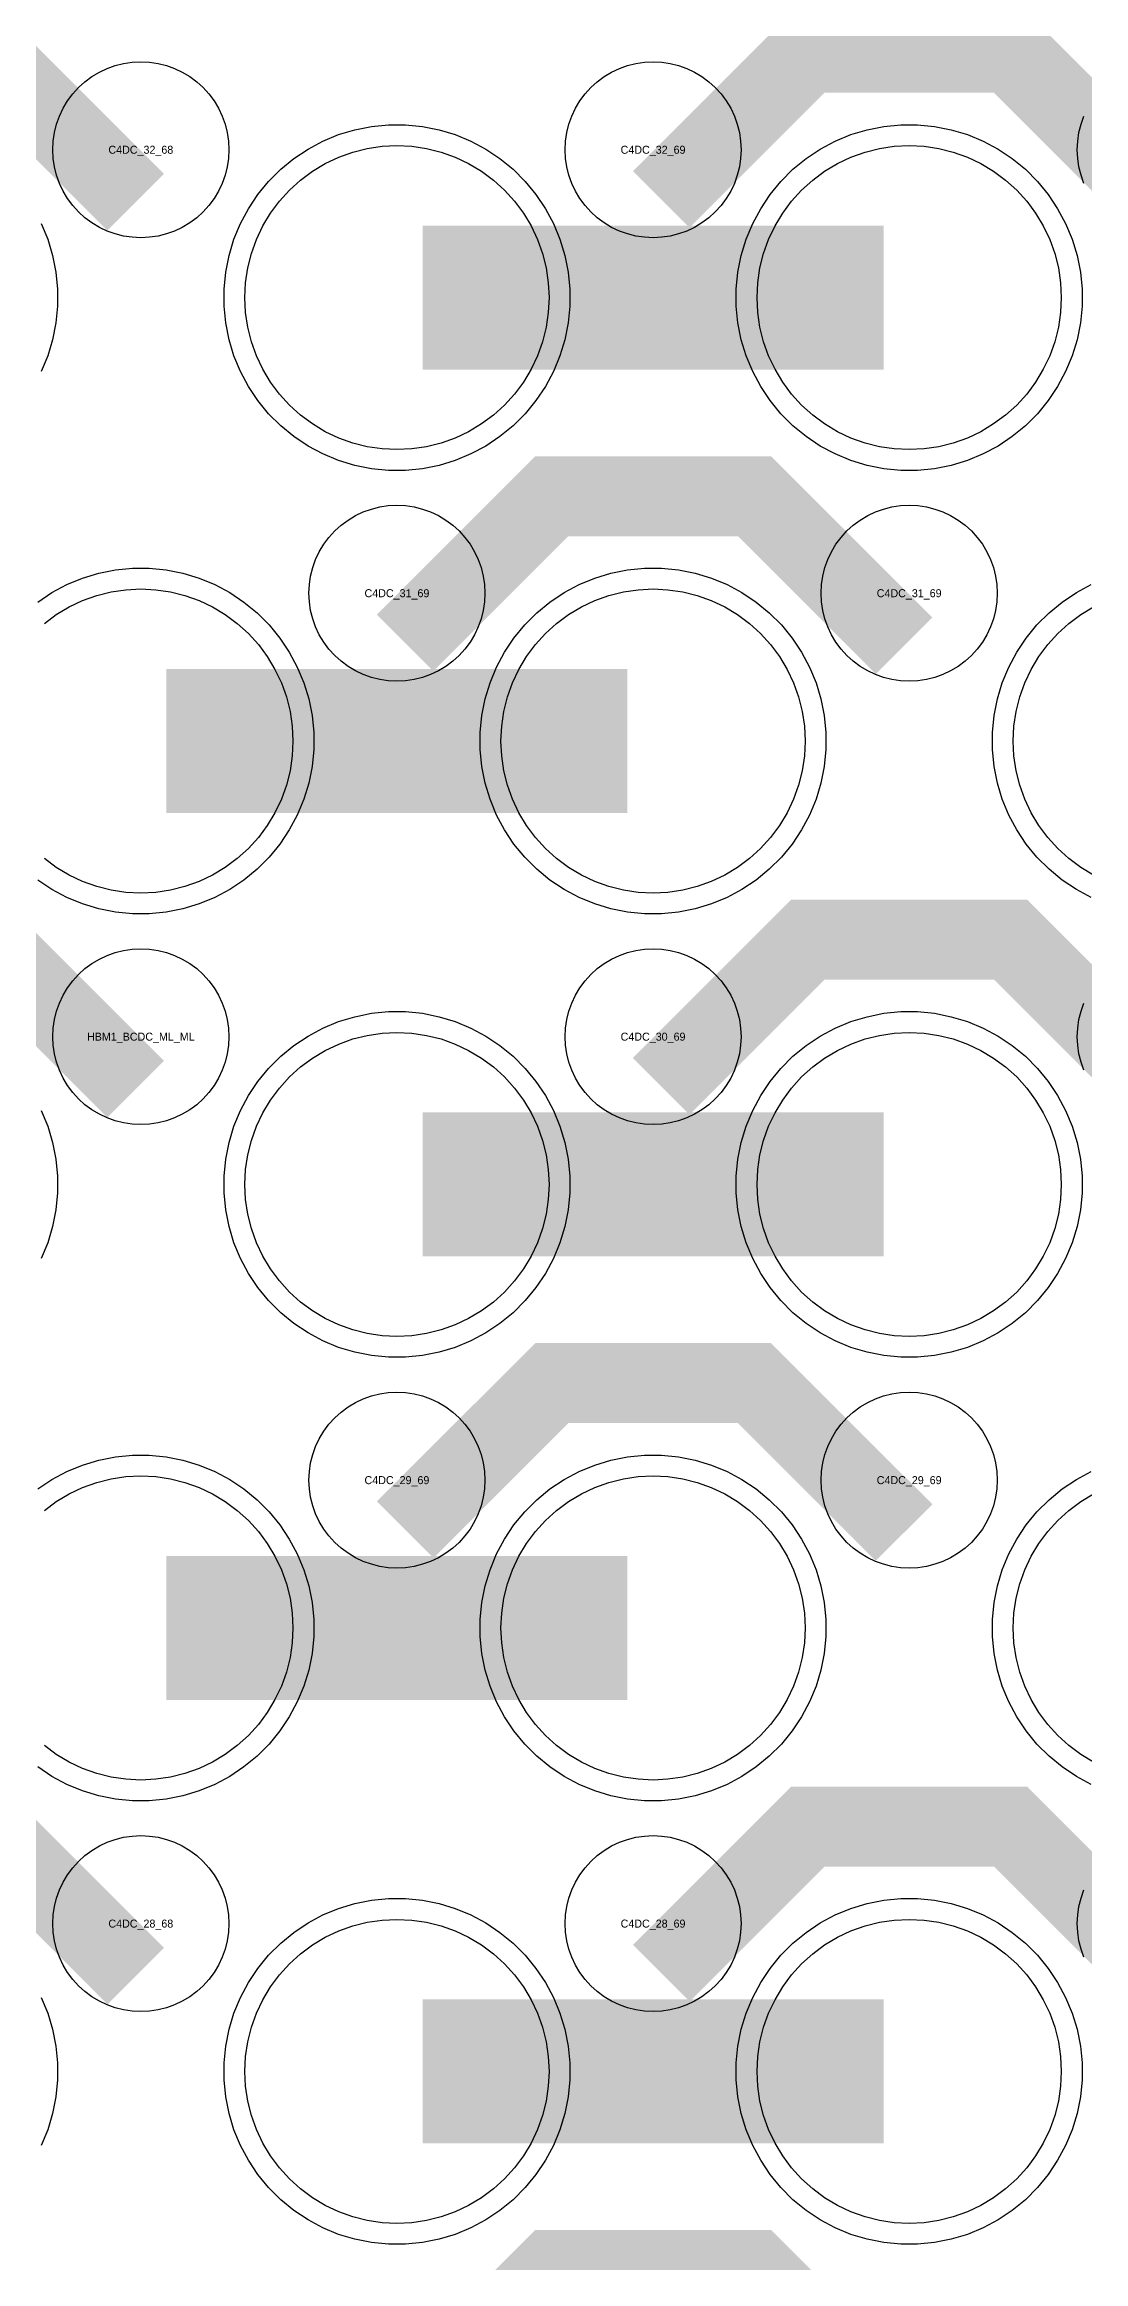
# Model space of a CAD drawing. Extents: x -11880 to 11880, y -14992 to 14992.
# Drawn here: x 9970 to 10294, y -11019 to -10326 of the extents above; entities that cross this region are included whole.
import ezdxf
from ezdxf.enums import TextEntityAlignment as Align

# ---------------------------------------------------------------- set-up
doc = ezdxf.new("R2010")
doc.units = 0
doc.header["$MEASUREMENT"] = 0
for name, color, linetype in [('GDS_775_DT_237', 138, 'CONTINUOUS'), ('RDL1_FS', 34, 'CONTINUOUS'), ('RDL_BS', 160, 'CONTINUOUS')]:
    doc.layers.add(name, color=color, linetype=linetype)

msp = doc.modelspace()

# ---------------------------------------------------------------- linework, layer by layer
at = {"layer": 'RDL1_FS'}
for points in [[(10080, -10453.024), (10075.343, -10452.795), (10070.732, -10452.111), (10066.209, -10450.979), (10061.819, -10449.407), (10057.605, -10447.415), (10053.605, -10445.017), (10049.86, -10442.239), (10046.406, -10439.109), (10043.276, -10435.655), (10040.498, -10431.91), (10038.1, -10427.91), (10036.108, -10423.696), (10034.536, -10419.306), (10033.404, -10414.783), (10032.72, -10410.172), (10032.491, -10405.515), (10032.72, -10400.858), (10033.404, -10396.247), (10034.536, -10391.724), (10036.108, -10387.334), (10038.1, -10383.12), (10040.498, -10379.12), (10043.276, -10375.375), (10046.406, -10371.921), (10049.86, -10368.791), (10053.605, -10366.013), (10057.605, -10363.615), (10061.819, -10361.623), (10066.209, -10360.051), (10070.732, -10358.919), (10075.343, -10358.235), (10080, -10358.006), (10084.657, -10358.235), (10089.268, -10358.919), (10093.791, -10360.051), (10098.181, -10361.623), (10102.395, -10363.615), (10106.395, -10366.013), (10110.14, -10368.791), (10113.594, -10371.921), (10116.724, -10375.375), (10119.502, -10379.12), (10121.9, -10383.12), (10123.892, -10387.334), (10125.464, -10391.724), (10126.596, -10396.247), (10127.28, -10400.858), (10127.509, -10405.515), (10127.28, -10410.172), (10126.596, -10414.783), (10125.464, -10419.306), (10123.892, -10423.696), (10121.9, -10427.91), (10119.502, -10431.91), (10116.724, -10435.655), (10113.594, -10439.109), (10110.14, -10442.239), (10106.395, -10445.017), (10102.395, -10447.415), (10098.181, -10449.407), (10093.791, -10450.979), (10089.268, -10452.111), (10084.657, -10452.795)], [(10240, -10453.024), (10235.343, -10452.795), (10230.732, -10452.111), (10226.209, -10450.979), (10221.819, -10449.407), (10217.605, -10447.415), (10213.605, -10445.017), (10209.86, -10442.239), (10206.406, -10439.109), (10203.276, -10435.655), (10200.498, -10431.91), (10198.1, -10427.91), (10196.108, -10423.696), (10194.536, -10419.306), (10193.404, -10414.783), (10192.72, -10410.172), (10192.491, -10405.515), (10192.72, -10400.858), (10193.404, -10396.247), (10194.536, -10391.724), (10196.108, -10387.334), (10198.1, -10383.12), (10200.498, -10379.12), (10203.276, -10375.375), (10206.406, -10371.921), (10209.86, -10368.791), (10213.605, -10366.013), (10217.605, -10363.615), (10221.819, -10361.623), (10226.209, -10360.051), (10230.732, -10358.919), (10235.343, -10358.235), (10240, -10358.006), (10244.657, -10358.235), (10249.268, -10358.919), (10253.791, -10360.051), (10258.181, -10361.623), (10262.395, -10363.615), (10266.395, -10366.013), (10270.14, -10368.791), (10273.594, -10371.921), (10276.724, -10375.375), (10279.502, -10379.12), (10281.9, -10383.12), (10283.892, -10387.334), (10285.464, -10391.724), (10286.596, -10396.247), (10287.28, -10400.858), (10287.509, -10405.515), (10287.28, -10410.172), (10286.596, -10414.783), (10285.464, -10419.306), (10283.892, -10423.696), (10281.9, -10427.91), (10279.502, -10431.91), (10276.724, -10435.655), (10273.594, -10439.109), (10270.14, -10442.239), (10266.395, -10445.017), (10262.395, -10447.415), (10258.181, -10449.407), (10253.791, -10450.979), (10249.268, -10452.111), (10244.657, -10452.795)], [(10160, -10591.589), (10155.343, -10591.36), (10150.732, -10590.676), (10146.209, -10589.544), (10141.819, -10587.972), (10137.605, -10585.98), (10133.605, -10583.582), (10129.86, -10580.804), (10126.406, -10577.674), (10123.276, -10574.22), (10120.498, -10570.475), (10118.1, -10566.475), (10116.108, -10562.261), (10114.536, -10557.871), (10113.404, -10553.348), (10112.72, -10548.737), (10112.491, -10544.08), (10112.72, -10539.423), (10113.404, -10534.812), (10114.536, -10530.289), (10116.108, -10525.899), (10118.1, -10521.685), (10120.498, -10517.685), (10123.276, -10513.94), (10126.406, -10510.486), (10129.86, -10507.356), (10133.605, -10504.578), (10137.605, -10502.18), (10141.819, -10500.188), (10146.209, -10498.616), (10150.732, -10497.484), (10155.343, -10496.8), (10160, -10496.571), (10164.657, -10496.8), (10169.268, -10497.484), (10173.791, -10498.616), (10178.181, -10500.188), (10182.395, -10502.18), (10186.395, -10504.578), (10190.14, -10507.356), (10193.594, -10510.486), (10196.724, -10513.94), (10199.502, -10517.685), (10201.9, -10521.685), (10203.892, -10525.899), (10205.464, -10530.289), (10206.596, -10534.812), (10207.28, -10539.423), (10207.509, -10544.08), (10207.28, -10548.737), (10206.596, -10553.348), (10205.464, -10557.871), (10203.892, -10562.261), (10201.9, -10566.475), (10199.502, -10570.475), (10196.724, -10574.22), (10193.594, -10577.674), (10190.14, -10580.804), (10186.395, -10583.582), (10182.395, -10585.98), (10178.181, -10587.972), (10173.791, -10589.544), (10169.268, -10590.676), (10164.657, -10591.36)], [(10080, -10730.149), (10075.343, -10729.92), (10070.732, -10729.236), (10066.209, -10728.104), (10061.819, -10726.532), (10057.605, -10724.54), (10053.605, -10722.142), (10049.86, -10719.364), (10046.406, -10716.234), (10043.276, -10712.78), (10040.498, -10709.035), (10038.1, -10705.035), (10036.108, -10700.821), (10034.536, -10696.431), (10033.404, -10691.908), (10032.72, -10687.297), (10032.491, -10682.64), (10032.72, -10677.983), (10033.404, -10673.372), (10034.536, -10668.849), (10036.108, -10664.459), (10038.1, -10660.245), (10040.498, -10656.245), (10043.276, -10652.5), (10046.406, -10649.046), (10049.86, -10645.916), (10053.605, -10643.138), (10057.605, -10640.74), (10061.819, -10638.748), (10066.209, -10637.176), (10070.732, -10636.044), (10075.343, -10635.36), (10080, -10635.131), (10084.657, -10635.36), (10089.268, -10636.044), (10093.791, -10637.176), (10098.181, -10638.748), (10102.395, -10640.74), (10106.395, -10643.138), (10110.14, -10645.916), (10113.594, -10649.046), (10116.724, -10652.5), (10119.502, -10656.245), (10121.9, -10660.245), (10123.892, -10664.459), (10125.464, -10668.849), (10126.596, -10673.372), (10127.28, -10677.983), (10127.509, -10682.64), (10127.28, -10687.297), (10126.596, -10691.908), (10125.464, -10696.431), (10123.892, -10700.821), (10121.9, -10705.035), (10119.502, -10709.035), (10116.724, -10712.78), (10113.594, -10716.234), (10110.14, -10719.364), (10106.395, -10722.142), (10102.395, -10724.54), (10098.181, -10726.532), (10093.791, -10728.104), (10089.268, -10729.236), (10084.657, -10729.92)], [(10240, -10730.149), (10235.343, -10729.92), (10230.732, -10729.236), (10226.209, -10728.104), (10221.819, -10726.532), (10217.605, -10724.54), (10213.605, -10722.142), (10209.86, -10719.364), (10206.406, -10716.234), (10203.276, -10712.78), (10200.498, -10709.035), (10198.1, -10705.035), (10196.108, -10700.821), (10194.536, -10696.431), (10193.404, -10691.908), (10192.72, -10687.297), (10192.491, -10682.64), (10192.72, -10677.983), (10193.404, -10673.372), (10194.536, -10668.849), (10196.108, -10664.459), (10198.1, -10660.245), (10200.498, -10656.245), (10203.276, -10652.5), (10206.406, -10649.046), (10209.86, -10645.916), (10213.605, -10643.138), (10217.605, -10640.74), (10221.819, -10638.748), (10226.209, -10637.176), (10230.732, -10636.044), (10235.343, -10635.36), (10240, -10635.131), (10244.657, -10635.36), (10249.268, -10636.044), (10253.791, -10637.176), (10258.181, -10638.748), (10262.395, -10640.74), (10266.395, -10643.138), (10270.14, -10645.916), (10273.594, -10649.046), (10276.724, -10652.5), (10279.502, -10656.245), (10281.9, -10660.245), (10283.892, -10664.459), (10285.464, -10668.849), (10286.596, -10673.372), (10287.28, -10677.983), (10287.509, -10682.64), (10287.28, -10687.297), (10286.596, -10691.908), (10285.464, -10696.431), (10283.892, -10700.821), (10281.9, -10705.035), (10279.502, -10709.035), (10276.724, -10712.78), (10273.594, -10716.234), (10270.14, -10719.364), (10266.395, -10722.142), (10262.395, -10724.54), (10258.181, -10726.532), (10253.791, -10728.104), (10249.268, -10729.236), (10244.657, -10729.92)], [(10160, -10868.714), (10155.343, -10868.485), (10150.732, -10867.801), (10146.209, -10866.669), (10141.819, -10865.097), (10137.605, -10863.105), (10133.605, -10860.707), (10129.86, -10857.929), (10126.406, -10854.799), (10123.276, -10851.345), (10120.498, -10847.6), (10118.1, -10843.6), (10116.108, -10839.386), (10114.536, -10834.996), (10113.404, -10830.473), (10112.72, -10825.862), (10112.491, -10821.205), (10112.72, -10816.548), (10113.404, -10811.937), (10114.536, -10807.414), (10116.108, -10803.024), (10118.1, -10798.81), (10120.498, -10794.81), (10123.276, -10791.065), (10126.406, -10787.611), (10129.86, -10784.481), (10133.605, -10781.703), (10137.605, -10779.305), (10141.819, -10777.313), (10146.209, -10775.741), (10150.732, -10774.609), (10155.343, -10773.925), (10160, -10773.696), (10164.657, -10773.925), (10169.268, -10774.609), (10173.791, -10775.741), (10178.181, -10777.313), (10182.395, -10779.305), (10186.395, -10781.703), (10190.14, -10784.481), (10193.594, -10787.611), (10196.724, -10791.065), (10199.502, -10794.81), (10201.9, -10798.81), (10203.892, -10803.024), (10205.464, -10807.414), (10206.596, -10811.937), (10207.28, -10816.548), (10207.509, -10821.205), (10207.28, -10825.862), (10206.596, -10830.473), (10205.464, -10834.996), (10203.892, -10839.386), (10201.9, -10843.6), (10199.502, -10847.6), (10196.724, -10851.345), (10193.594, -10854.799), (10190.14, -10857.929), (10186.395, -10860.707), (10182.395, -10863.105), (10178.181, -10865.097), (10173.791, -10866.669), (10169.268, -10867.801), (10164.657, -10868.485)], [(10080, -11007.279), (10075.343, -11007.05), (10070.732, -11006.366), (10066.209, -11005.234), (10061.819, -11003.662), (10057.605, -11001.67), (10053.605, -10999.272), (10049.86, -10996.494), (10046.406, -10993.364), (10043.276, -10989.91), (10040.498, -10986.165), (10038.1, -10982.165), (10036.108, -10977.951), (10034.536, -10973.561), (10033.404, -10969.038), (10032.72, -10964.427), (10032.491, -10959.77), (10032.72, -10955.113), (10033.404, -10950.502), (10034.536, -10945.979), (10036.108, -10941.589), (10038.1, -10937.375), (10040.498, -10933.375), (10043.276, -10929.63), (10046.406, -10926.176), (10049.86, -10923.046), (10053.605, -10920.268), (10057.605, -10917.87), (10061.819, -10915.878), (10066.209, -10914.306), (10070.732, -10913.174), (10075.343, -10912.49), (10080, -10912.261), (10084.657, -10912.49), (10089.268, -10913.174), (10093.791, -10914.306), (10098.181, -10915.878), (10102.395, -10917.87), (10106.395, -10920.268), (10110.14, -10923.046), (10113.594, -10926.176), (10116.724, -10929.63), (10119.502, -10933.375), (10121.9, -10937.375), (10123.892, -10941.589), (10125.464, -10945.979), (10126.596, -10950.502), (10127.28, -10955.113), (10127.509, -10959.77), (10127.28, -10964.427), (10126.596, -10969.038), (10125.464, -10973.561), (10123.892, -10977.951), (10121.9, -10982.165), (10119.502, -10986.165), (10116.724, -10989.91), (10113.594, -10993.364), (10110.14, -10996.494), (10106.395, -10999.272), (10102.395, -11001.67), (10098.181, -11003.662), (10093.791, -11005.234), (10089.268, -11006.366), (10084.657, -11007.05)], [(10240, -11007.279), (10235.343, -11007.05), (10230.732, -11006.366), (10226.209, -11005.234), (10221.819, -11003.662), (10217.605, -11001.67), (10213.605, -10999.272), (10209.86, -10996.494), (10206.406, -10993.364), (10203.276, -10989.91), (10200.498, -10986.165), (10198.1, -10982.165), (10196.108, -10977.951), (10194.536, -10973.561), (10193.404, -10969.038), (10192.72, -10964.427), (10192.491, -10959.77), (10192.72, -10955.113), (10193.404, -10950.502), (10194.536, -10945.979), (10196.108, -10941.589), (10198.1, -10937.375), (10200.498, -10933.375), (10203.276, -10929.63), (10206.406, -10926.176), (10209.86, -10923.046), (10213.605, -10920.268), (10217.605, -10917.87), (10221.819, -10915.878), (10226.209, -10914.306), (10230.732, -10913.174), (10235.343, -10912.49), (10240, -10912.261), (10244.657, -10912.49), (10249.268, -10913.174), (10253.791, -10914.306), (10258.181, -10915.878), (10262.395, -10917.87), (10266.395, -10920.268), (10270.14, -10923.046), (10273.594, -10926.176), (10276.724, -10929.63), (10279.502, -10933.375), (10281.9, -10937.375), (10283.892, -10941.589), (10285.464, -10945.979), (10286.596, -10950.502), (10287.28, -10955.113), (10287.509, -10959.77), (10287.28, -10964.427), (10286.596, -10969.038), (10285.464, -10973.561), (10283.892, -10977.951), (10281.9, -10982.165), (10279.502, -10986.165), (10276.724, -10989.91), (10273.594, -10993.364), (10270.14, -10996.494), (10266.395, -10999.272), (10262.395, -11001.67), (10258.181, -11003.662), (10253.791, -11005.234), (10249.268, -11006.366), (10244.657, -11007.05)]]:
    msp.add_lwpolyline(points, close=True, dxfattribs=at)
for points in [[(10088.002, -10405.515, 45, 45, 0), (10160.002, -10405.515, 45, 45, 0)], [(10160.002, -10405.515, 45, 45, 0), (10232.002, -10405.515, 45, 45, 0)], [(10008.002, -10544.08, 45, 45, 0), (10080.002, -10544.08, 45, 45, 0)], [(10080.002, -10544.08, 45, 45, 0), (10152.002, -10544.08, 45, 45, 0)], [(10088.002, -10682.64, 45, 45, 0), (10160.002, -10682.64, 45, 45, 0)], [(10160.002, -10682.64, 45, 45, 0), (10232.002, -10682.64, 45, 45, 0)], [(10008.002, -10821.205, 45, 45, 0), (10080.002, -10821.205, 45, 45, 0)], [(10080.002, -10821.205, 45, 45, 0), (10152.002, -10821.205, 45, 45, 0)], [(10088.002, -10959.77, 45, 45, 0), (10160.002, -10959.77, 45, 45, 0)], [(10160.002, -10959.77, 45, 45, 0), (10232.002, -10959.77, 45, 45, 0)]]:
    msp.add_lwpolyline(points, format="xyseb", dxfattribs=at)
for points in [[(9969.86, -10507.356), (9973.605, -10504.578), (9977.605, -10502.18), (9981.819, -10500.188), (9986.209, -10498.616), (9990.732, -10497.484), (9995.343, -10496.8), (10000, -10496.571), (10004.657, -10496.8), (10009.268, -10497.484), (10013.791, -10498.616), (10018.181, -10500.188), (10022.395, -10502.18), (10026.395, -10504.578), (10030.14, -10507.356), (10033.594, -10510.486), (10036.724, -10513.94), (10039.502, -10517.685), (10041.9, -10521.685), (10043.892, -10525.899), (10045.464, -10530.289), (10046.596, -10534.812), (10047.28, -10539.423), (10047.509, -10544.08), (10047.28, -10548.737), (10046.596, -10553.348), (10045.464, -10557.871), (10043.892, -10562.261), (10041.9, -10566.475), (10039.502, -10570.475), (10036.724, -10574.22), (10033.594, -10577.674), (10030.14, -10580.804), (10026.395, -10583.582), (10022.395, -10585.98), (10018.181, -10587.972), (10013.791, -10589.544), (10009.268, -10590.676), (10004.657, -10591.36), (10000, -10591.589), (9995.343, -10591.36), (9990.732, -10590.676), (9986.209, -10589.544), (9981.819, -10587.972), (9977.605, -10585.98), (9973.605, -10583.582), (9969.86, -10580.804)], [(10297.605, -10585.98), (10293.605, -10583.582), (10289.86, -10580.804), (10286.406, -10577.674), (10283.276, -10574.22), (10280.498, -10570.475), (10278.1, -10566.475), (10276.108, -10562.261), (10274.536, -10557.871), (10273.404, -10553.348), (10272.72, -10548.737), (10272.491, -10544.08), (10272.72, -10539.423), (10273.404, -10534.812), (10274.536, -10530.289), (10276.108, -10525.899), (10278.1, -10521.685), (10280.498, -10517.685), (10283.276, -10513.94), (10286.406, -10510.486), (10289.86, -10507.356), (10293.605, -10504.578), (10297.605, -10502.18)], [(9969.86, -10784.481), (9973.605, -10781.703), (9977.605, -10779.305), (9981.819, -10777.313), (9986.209, -10775.741), (9990.732, -10774.609), (9995.343, -10773.925), (10000, -10773.696), (10004.657, -10773.925), (10009.268, -10774.609), (10013.791, -10775.741), (10018.181, -10777.313), (10022.395, -10779.305), (10026.395, -10781.703), (10030.14, -10784.481), (10033.594, -10787.611), (10036.724, -10791.065), (10039.502, -10794.81), (10041.9, -10798.81), (10043.892, -10803.024), (10045.464, -10807.414), (10046.596, -10811.937), (10047.28, -10816.548), (10047.509, -10821.205), (10047.28, -10825.862), (10046.596, -10830.473), (10045.464, -10834.996), (10043.892, -10839.386), (10041.9, -10843.6), (10039.502, -10847.6), (10036.724, -10851.345), (10033.594, -10854.799), (10030.14, -10857.929), (10026.395, -10860.707), (10022.395, -10863.105), (10018.181, -10865.097), (10013.791, -10866.669), (10009.268, -10867.801), (10004.657, -10868.485), (10000, -10868.714), (9995.343, -10868.485), (9990.732, -10867.801), (9986.209, -10866.669), (9981.819, -10865.097), (9977.605, -10863.105), (9973.605, -10860.707), (9969.86, -10857.929)], [(10297.605, -10863.105), (10293.605, -10860.707), (10289.86, -10857.929), (10286.406, -10854.799), (10283.276, -10851.345), (10280.498, -10847.6), (10278.1, -10843.6), (10276.108, -10839.386), (10274.536, -10834.996), (10273.404, -10830.473), (10272.72, -10825.862), (10272.491, -10821.205), (10272.72, -10816.548), (10273.404, -10811.937), (10274.536, -10807.414), (10276.108, -10803.024), (10278.1, -10798.81), (10280.498, -10794.81), (10283.276, -10791.065), (10286.406, -10787.611), (10289.86, -10784.481), (10293.605, -10781.703), (10297.605, -10779.305)]]:
    msp.add_lwpolyline(points, dxfattribs=at)
at = {"layer": 'RDL_BS'}
for points in [[(9998.401, -10375.728, 25, 25, 0), (9951.687, -10329.014, 25, 25, 0), (9921.929, -10329.014, 25, 25, 0)], [(10162.562, -10374.829, 25, 25, 0), (10208.377, -10329.014, 25, 25, 0), (10241.93, -10329.014, 25, 25, 0)], [(10318.401, -10375.728, 25, 25, 0), (10271.687, -10329.014, 25, 25, 0), (10241.929, -10329.014, 25, 25, 0)], [(10082.562, -10513.394, 25, 25, 0), (10128.377, -10467.579, 25, 25, 0), (10161.93, -10467.579, 25, 25, 0)], [(10238.401, -10514.293, 25, 25, 0), (10191.687, -10467.579, 25, 25, 0), (10161.929, -10467.579, 25, 25, 0)], [(9998.401, -10652.853, 25, 25, 0), (9951.687, -10606.139, 25, 25, 0), (9921.929, -10606.139, 25, 25, 0)], [(10162.562, -10651.954, 25, 25, 0), (10208.377, -10606.139, 25, 25, 0), (10241.93, -10606.139, 25, 25, 0)], [(10318.401, -10652.853, 25, 25, 0), (10271.687, -10606.139, 25, 25, 0), (10241.929, -10606.139, 25, 25, 0)], [(10082.562, -10790.519, 25, 25, 0), (10128.377, -10744.704, 25, 25, 0), (10161.93, -10744.704, 25, 25, 0)], [(10238.401, -10791.418, 25, 25, 0), (10191.687, -10744.704, 25, 25, 0), (10161.929, -10744.704, 25, 25, 0)], [(9998.401, -10929.983, 25, 25, 0), (9951.687, -10883.269, 25, 25, 0), (9921.929, -10883.269, 25, 25, 0)], [(10162.562, -10929.084, 25, 25, 0), (10208.377, -10883.269, 25, 25, 0), (10241.93, -10883.269, 25, 25, 0)], [(10318.401, -10929.983, 25, 25, 0), (10271.687, -10883.269, 25, 25, 0), (10241.929, -10883.269, 25, 25, 0)], [(10082.562, -11067.649, 25, 25, 0), (10128.377, -11021.834, 25, 25, 0), (10161.93, -11021.834, 25, 25, 0)], [(10238.401, -11068.548, 25, 25, 0), (10191.687, -11021.834, 25, 25, 0), (10161.929, -11021.834, 25, 25, 0)]]:
    msp.add_lwpolyline(points, format="xyseb", dxfattribs=at)
for points in [[(10000, -10386.821), (9997.307, -10386.689), (9994.635, -10386.293), (9992.016, -10385.636), (9989.481, -10384.729), (9987.044, -10383.577), (9984.72, -10382.184), (9982.557, -10380.581), (9980.558, -10378.769), (9978.746, -10376.77), (9977.143, -10374.607), (9975.75, -10372.283), (9974.598, -10369.846), (9973.691, -10367.311), (9973.034, -10364.692), (9972.638, -10362.02), (9972.506, -10359.327), (9972.638, -10356.634), (9973.034, -10353.962), (9973.691, -10351.343), (9974.598, -10348.808), (9975.75, -10346.371), (9977.143, -10344.047), (9978.746, -10341.884), (9980.558, -10339.885), (9982.557, -10338.073), (9984.72, -10336.47), (9987.044, -10335.077), (9989.481, -10333.925), (9992.016, -10333.018), (9994.635, -10332.361), (9997.307, -10331.965), (10000, -10331.833), (10002.693, -10331.965), (10005.365, -10332.361), (10007.984, -10333.018), (10010.519, -10333.925), (10012.956, -10335.077), (10015.28, -10336.47), (10017.443, -10338.073), (10019.442, -10339.885), (10021.254, -10341.884), (10022.857, -10344.047), (10024.25, -10346.371), (10025.402, -10348.808), (10026.309, -10351.343), (10026.966, -10353.962), (10027.362, -10356.634), (10027.494, -10359.327), (10027.362, -10362.02), (10026.966, -10364.692), (10026.309, -10367.311), (10025.402, -10369.846), (10024.25, -10372.283), (10022.857, -10374.607), (10021.254, -10376.77), (10019.442, -10378.769), (10017.443, -10380.581), (10015.28, -10382.184), (10012.956, -10383.577), (10010.519, -10384.729), (10007.984, -10385.636), (10005.365, -10386.293), (10002.693, -10386.689)], [(10160, -10386.821), (10157.307, -10386.689), (10154.635, -10386.293), (10152.016, -10385.636), (10149.481, -10384.729), (10147.044, -10383.577), (10144.72, -10382.184), (10142.557, -10380.581), (10140.558, -10378.769), (10138.746, -10376.77), (10137.143, -10374.607), (10135.75, -10372.283), (10134.598, -10369.846), (10133.691, -10367.311), (10133.034, -10364.692), (10132.638, -10362.02), (10132.506, -10359.327), (10132.638, -10356.634), (10133.034, -10353.962), (10133.691, -10351.343), (10134.598, -10348.808), (10135.75, -10346.371), (10137.143, -10344.047), (10138.746, -10341.884), (10140.558, -10339.885), (10142.557, -10338.073), (10144.72, -10336.47), (10147.044, -10335.077), (10149.481, -10333.925), (10152.016, -10333.018), (10154.635, -10332.361), (10157.307, -10331.965), (10160, -10331.833), (10162.693, -10331.965), (10165.365, -10332.361), (10167.984, -10333.018), (10170.519, -10333.925), (10172.956, -10335.077), (10175.28, -10336.47), (10177.443, -10338.073), (10179.442, -10339.885), (10181.254, -10341.884), (10182.857, -10344.047), (10184.25, -10346.371), (10185.402, -10348.808), (10186.309, -10351.343), (10186.966, -10353.962), (10187.362, -10356.634), (10187.494, -10359.327), (10187.362, -10362.02), (10186.966, -10364.692), (10186.309, -10367.311), (10185.402, -10369.846), (10184.25, -10372.283), (10182.857, -10374.607), (10181.254, -10376.77), (10179.442, -10378.769), (10177.443, -10380.581), (10175.28, -10382.184), (10172.956, -10383.577), (10170.519, -10384.729), (10167.984, -10385.636), (10165.365, -10386.293), (10162.693, -10386.689)], [(10077.356, -10459.515), (10072.062, -10458.998), (10066.835, -10457.952), (10061.795, -10456.421), (10056.885, -10454.39), (10052.223, -10451.898), (10047.809, -10448.951), (10043.708, -10445.589), (10039.926, -10441.807), (10036.564, -10437.706), (10033.617, -10433.292), (10031.125, -10428.63), (10029.094, -10423.72), (10027.563, -10418.68), (10026.517, -10413.453), (10026, -10408.159), (10026, -10402.871), (10026.517, -10397.577), (10027.563, -10392.35), (10029.094, -10387.31), (10031.125, -10382.4), (10033.617, -10377.738), (10036.564, -10373.324), (10039.926, -10369.223), (10043.708, -10365.441), (10047.809, -10362.079), (10052.223, -10359.132), (10056.885, -10356.64), (10061.795, -10354.609), (10066.835, -10353.078), (10072.062, -10352.032), (10077.356, -10351.515), (10082.644, -10351.515), (10087.938, -10352.032), (10093.165, -10353.078), (10098.205, -10354.609), (10103.115, -10356.64), (10107.777, -10359.132), (10112.191, -10362.079), (10116.292, -10365.441), (10120.074, -10369.223), (10123.436, -10373.324), (10126.383, -10377.738), (10128.875, -10382.4), (10130.906, -10387.31), (10132.437, -10392.35), (10133.483, -10397.577), (10134, -10402.871), (10134, -10408.159), (10133.483, -10413.453), (10132.437, -10418.68), (10130.906, -10423.72), (10128.875, -10428.63), (10126.383, -10433.292), (10123.436, -10437.706), (10120.074, -10441.807), (10116.292, -10445.589), (10112.191, -10448.951), (10107.777, -10451.898), (10103.115, -10454.39), (10098.205, -10456.421), (10093.165, -10457.952), (10087.938, -10458.998), (10082.644, -10459.515)], [(10237.356, -10459.515), (10232.062, -10458.998), (10226.835, -10457.952), (10221.795, -10456.421), (10216.885, -10454.39), (10212.223, -10451.898), (10207.809, -10448.951), (10203.708, -10445.589), (10199.926, -10441.807), (10196.564, -10437.706), (10193.617, -10433.292), (10191.125, -10428.63), (10189.094, -10423.72), (10187.563, -10418.68), (10186.517, -10413.453), (10186, -10408.159), (10186, -10402.871), (10186.517, -10397.577), (10187.563, -10392.35), (10189.094, -10387.31), (10191.125, -10382.4), (10193.617, -10377.738), (10196.564, -10373.324), (10199.926, -10369.223), (10203.708, -10365.441), (10207.809, -10362.079), (10212.223, -10359.132), (10216.885, -10356.64), (10221.795, -10354.609), (10226.835, -10353.078), (10232.062, -10352.032), (10237.356, -10351.515), (10242.644, -10351.515), (10247.938, -10352.032), (10253.165, -10353.078), (10258.205, -10354.609), (10263.115, -10356.64), (10267.777, -10359.132), (10272.191, -10362.079), (10276.292, -10365.441), (10280.074, -10369.223), (10283.436, -10373.324), (10286.383, -10377.738), (10288.875, -10382.4), (10290.906, -10387.31), (10292.437, -10392.35), (10293.483, -10397.577), (10294, -10402.871), (10294, -10408.159), (10293.483, -10413.453), (10292.437, -10418.68), (10290.906, -10423.72), (10288.875, -10428.63), (10286.383, -10433.292), (10283.436, -10437.706), (10280.074, -10441.807), (10276.292, -10445.589), (10272.191, -10448.951), (10267.777, -10451.898), (10263.115, -10454.39), (10258.205, -10456.421), (10253.165, -10457.952), (10247.938, -10458.998), (10242.644, -10459.515)], [(10080, -10525.386), (10077.307, -10525.254), (10074.635, -10524.858), (10072.016, -10524.201), (10069.481, -10523.294), (10067.044, -10522.142), (10064.72, -10520.749), (10062.557, -10519.146), (10060.558, -10517.334), (10058.746, -10515.335), (10057.143, -10513.172), (10055.75, -10510.848), (10054.598, -10508.411), (10053.691, -10505.876), (10053.034, -10503.257), (10052.638, -10500.585), (10052.506, -10497.892), (10052.638, -10495.199), (10053.034, -10492.527), (10053.691, -10489.908), (10054.598, -10487.373), (10055.75, -10484.936), (10057.143, -10482.612), (10058.746, -10480.449), (10060.558, -10478.45), (10062.557, -10476.638), (10064.72, -10475.035), (10067.044, -10473.642), (10069.481, -10472.49), (10072.016, -10471.583), (10074.635, -10470.926), (10077.307, -10470.53), (10080, -10470.398), (10082.693, -10470.53), (10085.365, -10470.926), (10087.984, -10471.583), (10090.519, -10472.49), (10092.956, -10473.642), (10095.28, -10475.035), (10097.443, -10476.638), (10099.442, -10478.45), (10101.254, -10480.449), (10102.857, -10482.612), (10104.25, -10484.936), (10105.402, -10487.373), (10106.309, -10489.908), (10106.966, -10492.527), (10107.362, -10495.199), (10107.494, -10497.892), (10107.362, -10500.585), (10106.966, -10503.257), (10106.309, -10505.876), (10105.402, -10508.411), (10104.25, -10510.848), (10102.857, -10513.172), (10101.254, -10515.335), (10099.442, -10517.334), (10097.443, -10519.146), (10095.28, -10520.749), (10092.956, -10522.142), (10090.519, -10523.294), (10087.984, -10524.201), (10085.365, -10524.858), (10082.693, -10525.254)], [(10240, -10525.386), (10237.307, -10525.254), (10234.635, -10524.858), (10232.016, -10524.201), (10229.481, -10523.294), (10227.044, -10522.142), (10224.72, -10520.749), (10222.557, -10519.146), (10220.558, -10517.334), (10218.746, -10515.335), (10217.143, -10513.172), (10215.75, -10510.848), (10214.598, -10508.411), (10213.691, -10505.876), (10213.034, -10503.257), (10212.638, -10500.585), (10212.506, -10497.892), (10212.638, -10495.199), (10213.034, -10492.527), (10213.691, -10489.908), (10214.598, -10487.373), (10215.75, -10484.936), (10217.143, -10482.612), (10218.746, -10480.449), (10220.558, -10478.45), (10222.557, -10476.638), (10224.72, -10475.035), (10227.044, -10473.642), (10229.481, -10472.49), (10232.016, -10471.583), (10234.635, -10470.926), (10237.307, -10470.53), (10240, -10470.398), (10242.693, -10470.53), (10245.365, -10470.926), (10247.984, -10471.583), (10250.519, -10472.49), (10252.956, -10473.642), (10255.28, -10475.035), (10257.443, -10476.638), (10259.442, -10478.45), (10261.254, -10480.449), (10262.857, -10482.612), (10264.25, -10484.936), (10265.402, -10487.373), (10266.309, -10489.908), (10266.966, -10492.527), (10267.362, -10495.199), (10267.494, -10497.892), (10267.362, -10500.585), (10266.966, -10503.257), (10266.309, -10505.876), (10265.402, -10508.411), (10264.25, -10510.848), (10262.857, -10513.172), (10261.254, -10515.335), (10259.442, -10517.334), (10257.443, -10519.146), (10255.28, -10520.749), (10252.956, -10522.142), (10250.519, -10523.294), (10247.984, -10524.201), (10245.365, -10524.858), (10242.693, -10525.254)], [(10157.356, -10598.08), (10152.062, -10597.563), (10146.835, -10596.517), (10141.795, -10594.986), (10136.885, -10592.955), (10132.223, -10590.463), (10127.809, -10587.516), (10123.708, -10584.154), (10119.926, -10580.372), (10116.564, -10576.271), (10113.617, -10571.857), (10111.125, -10567.195), (10109.094, -10562.285), (10107.563, -10557.245), (10106.517, -10552.018), (10106, -10546.724), (10106, -10541.436), (10106.517, -10536.142), (10107.563, -10530.915), (10109.094, -10525.875), (10111.125, -10520.965), (10113.617, -10516.303), (10116.564, -10511.889), (10119.926, -10507.788), (10123.708, -10504.006), (10127.809, -10500.644), (10132.223, -10497.697), (10136.885, -10495.205), (10141.795, -10493.174), (10146.835, -10491.643), (10152.062, -10490.597), (10157.356, -10490.08), (10162.644, -10490.08), (10167.938, -10490.597), (10173.165, -10491.643), (10178.205, -10493.174), (10183.115, -10495.205), (10187.777, -10497.697), (10192.191, -10500.644), (10196.292, -10504.006), (10200.074, -10507.788), (10203.436, -10511.889), (10206.383, -10516.303), (10208.875, -10520.965), (10210.906, -10525.875), (10212.437, -10530.915), (10213.483, -10536.142), (10214, -10541.436), (10214, -10546.724), (10213.483, -10552.018), (10212.437, -10557.245), (10210.906, -10562.285), (10208.875, -10567.195), (10206.383, -10571.857), (10203.436, -10576.271), (10200.074, -10580.372), (10196.292, -10584.154), (10192.191, -10587.516), (10187.777, -10590.463), (10183.115, -10592.955), (10178.205, -10594.986), (10173.165, -10596.517), (10167.938, -10597.563), (10162.644, -10598.08)], [(10000, -10663.946), (9997.307, -10663.814), (9994.635, -10663.418), (9992.016, -10662.761), (9989.481, -10661.854), (9987.044, -10660.702), (9984.72, -10659.309), (9982.557, -10657.706), (9980.558, -10655.894), (9978.746, -10653.895), (9977.143, -10651.732), (9975.75, -10649.408), (9974.598, -10646.971), (9973.691, -10644.436), (9973.034, -10641.817), (9972.638, -10639.145), (9972.506, -10636.452), (9972.638, -10633.759), (9973.034, -10631.087), (9973.691, -10628.468), (9974.598, -10625.933), (9975.75, -10623.496), (9977.143, -10621.172), (9978.746, -10619.009), (9980.558, -10617.01), (9982.557, -10615.198), (9984.72, -10613.595), (9987.044, -10612.202), (9989.481, -10611.05), (9992.016, -10610.143), (9994.635, -10609.486), (9997.307, -10609.09), (10000, -10608.958), (10002.693, -10609.09), (10005.365, -10609.486), (10007.984, -10610.143), (10010.519, -10611.05), (10012.956, -10612.202), (10015.28, -10613.595), (10017.443, -10615.198), (10019.442, -10617.01), (10021.254, -10619.009), (10022.857, -10621.172), (10024.25, -10623.496), (10025.402, -10625.933), (10026.309, -10628.468), (10026.966, -10631.087), (10027.362, -10633.759), (10027.494, -10636.452), (10027.362, -10639.145), (10026.966, -10641.817), (10026.309, -10644.436), (10025.402, -10646.971), (10024.25, -10649.408), (10022.857, -10651.732), (10021.254, -10653.895), (10019.442, -10655.894), (10017.443, -10657.706), (10015.28, -10659.309), (10012.956, -10660.702), (10010.519, -10661.854), (10007.984, -10662.761), (10005.365, -10663.418), (10002.693, -10663.814)], [(10160, -10663.946), (10157.307, -10663.814), (10154.635, -10663.418), (10152.016, -10662.761), (10149.481, -10661.854), (10147.044, -10660.702), (10144.72, -10659.309), (10142.557, -10657.706), (10140.558, -10655.894), (10138.746, -10653.895), (10137.143, -10651.732), (10135.75, -10649.408), (10134.598, -10646.971), (10133.691, -10644.436), (10133.034, -10641.817), (10132.638, -10639.145), (10132.506, -10636.452), (10132.638, -10633.759), (10133.034, -10631.087), (10133.691, -10628.468), (10134.598, -10625.933), (10135.75, -10623.496), (10137.143, -10621.172), (10138.746, -10619.009), (10140.558, -10617.01), (10142.557, -10615.198), (10144.72, -10613.595), (10147.044, -10612.202), (10149.481, -10611.05), (10152.016, -10610.143), (10154.635, -10609.486), (10157.307, -10609.09), (10160, -10608.958), (10162.693, -10609.09), (10165.365, -10609.486), (10167.984, -10610.143), (10170.519, -10611.05), (10172.956, -10612.202), (10175.28, -10613.595), (10177.443, -10615.198), (10179.442, -10617.01), (10181.254, -10619.009), (10182.857, -10621.172), (10184.25, -10623.496), (10185.402, -10625.933), (10186.309, -10628.468), (10186.966, -10631.087), (10187.362, -10633.759), (10187.494, -10636.452), (10187.362, -10639.145), (10186.966, -10641.817), (10186.309, -10644.436), (10185.402, -10646.971), (10184.25, -10649.408), (10182.857, -10651.732), (10181.254, -10653.895), (10179.442, -10655.894), (10177.443, -10657.706), (10175.28, -10659.309), (10172.956, -10660.702), (10170.519, -10661.854), (10167.984, -10662.761), (10165.365, -10663.418), (10162.693, -10663.814)], [(10077.356, -10736.64), (10072.062, -10736.123), (10066.835, -10735.077), (10061.795, -10733.546), (10056.885, -10731.515), (10052.223, -10729.023), (10047.809, -10726.076), (10043.708, -10722.714), (10039.926, -10718.932), (10036.564, -10714.831), (10033.617, -10710.417), (10031.125, -10705.755), (10029.094, -10700.845), (10027.563, -10695.805), (10026.517, -10690.578), (10026, -10685.284), (10026, -10679.996), (10026.517, -10674.702), (10027.563, -10669.475), (10029.094, -10664.435), (10031.125, -10659.525), (10033.617, -10654.863), (10036.564, -10650.449), (10039.926, -10646.348), (10043.708, -10642.566), (10047.809, -10639.204), (10052.223, -10636.257), (10056.885, -10633.765), (10061.795, -10631.734), (10066.835, -10630.203), (10072.062, -10629.157), (10077.356, -10628.64), (10082.644, -10628.64), (10087.938, -10629.157), (10093.165, -10630.203), (10098.205, -10631.734), (10103.115, -10633.765), (10107.777, -10636.257), (10112.191, -10639.204), (10116.292, -10642.566), (10120.074, -10646.348), (10123.436, -10650.449), (10126.383, -10654.863), (10128.875, -10659.525), (10130.906, -10664.435), (10132.437, -10669.475), (10133.483, -10674.702), (10134, -10679.996), (10134, -10685.284), (10133.483, -10690.578), (10132.437, -10695.805), (10130.906, -10700.845), (10128.875, -10705.755), (10126.383, -10710.417), (10123.436, -10714.831), (10120.074, -10718.932), (10116.292, -10722.714), (10112.191, -10726.076), (10107.777, -10729.023), (10103.115, -10731.515), (10098.205, -10733.546), (10093.165, -10735.077), (10087.938, -10736.123), (10082.644, -10736.64)], [(10237.356, -10736.64), (10232.062, -10736.123), (10226.835, -10735.077), (10221.795, -10733.546), (10216.885, -10731.515), (10212.223, -10729.023), (10207.809, -10726.076), (10203.708, -10722.714), (10199.926, -10718.932), (10196.564, -10714.831), (10193.617, -10710.417), (10191.125, -10705.755), (10189.094, -10700.845), (10187.563, -10695.805), (10186.517, -10690.578), (10186, -10685.284), (10186, -10679.996), (10186.517, -10674.702), (10187.563, -10669.475), (10189.094, -10664.435), (10191.125, -10659.525), (10193.617, -10654.863), (10196.564, -10650.449), (10199.926, -10646.348), (10203.708, -10642.566), (10207.809, -10639.204), (10212.223, -10636.257), (10216.885, -10633.765), (10221.795, -10631.734), (10226.835, -10630.203), (10232.062, -10629.157), (10237.356, -10628.64), (10242.644, -10628.64), (10247.938, -10629.157), (10253.165, -10630.203), (10258.205, -10631.734), (10263.115, -10633.765), (10267.777, -10636.257), (10272.191, -10639.204), (10276.292, -10642.566), (10280.074, -10646.348), (10283.436, -10650.449), (10286.383, -10654.863), (10288.875, -10659.525), (10290.906, -10664.435), (10292.437, -10669.475), (10293.483, -10674.702), (10294, -10679.996), (10294, -10685.284), (10293.483, -10690.578), (10292.437, -10695.805), (10290.906, -10700.845), (10288.875, -10705.755), (10286.383, -10710.417), (10283.436, -10714.831), (10280.074, -10718.932), (10276.292, -10722.714), (10272.191, -10726.076), (10267.777, -10729.023), (10263.115, -10731.515), (10258.205, -10733.546), (10253.165, -10735.077), (10247.938, -10736.123), (10242.644, -10736.64)], [(10080, -10802.511), (10077.307, -10802.379), (10074.635, -10801.983), (10072.016, -10801.326), (10069.481, -10800.419), (10067.044, -10799.267), (10064.72, -10797.874), (10062.557, -10796.271), (10060.558, -10794.459), (10058.746, -10792.46), (10057.143, -10790.297), (10055.75, -10787.973), (10054.598, -10785.536), (10053.691, -10783.001), (10053.034, -10780.382), (10052.638, -10777.71), (10052.506, -10775.017), (10052.638, -10772.324), (10053.034, -10769.652), (10053.691, -10767.033), (10054.598, -10764.498), (10055.75, -10762.061), (10057.143, -10759.737), (10058.746, -10757.574), (10060.558, -10755.575), (10062.557, -10753.763), (10064.72, -10752.16), (10067.044, -10750.767), (10069.481, -10749.615), (10072.016, -10748.708), (10074.635, -10748.051), (10077.307, -10747.655), (10080, -10747.523), (10082.693, -10747.655), (10085.365, -10748.051), (10087.984, -10748.708), (10090.519, -10749.615), (10092.956, -10750.767), (10095.28, -10752.16), (10097.443, -10753.763), (10099.442, -10755.575), (10101.254, -10757.574), (10102.857, -10759.737), (10104.25, -10762.061), (10105.402, -10764.498), (10106.309, -10767.033), (10106.966, -10769.652), (10107.362, -10772.324), (10107.494, -10775.017), (10107.362, -10777.71), (10106.966, -10780.382), (10106.309, -10783.001), (10105.402, -10785.536), (10104.25, -10787.973), (10102.857, -10790.297), (10101.254, -10792.46), (10099.442, -10794.459), (10097.443, -10796.271), (10095.28, -10797.874), (10092.956, -10799.267), (10090.519, -10800.419), (10087.984, -10801.326), (10085.365, -10801.983), (10082.693, -10802.379)], [(10240, -10802.511), (10237.307, -10802.379), (10234.635, -10801.983), (10232.016, -10801.326), (10229.481, -10800.419), (10227.044, -10799.267), (10224.72, -10797.874), (10222.557, -10796.271), (10220.558, -10794.459), (10218.746, -10792.46), (10217.143, -10790.297), (10215.75, -10787.973), (10214.598, -10785.536), (10213.691, -10783.001), (10213.034, -10780.382), (10212.638, -10777.71), (10212.506, -10775.017), (10212.638, -10772.324), (10213.034, -10769.652), (10213.691, -10767.033), (10214.598, -10764.498), (10215.75, -10762.061), (10217.143, -10759.737), (10218.746, -10757.574), (10220.558, -10755.575), (10222.557, -10753.763), (10224.72, -10752.16), (10227.044, -10750.767), (10229.481, -10749.615), (10232.016, -10748.708), (10234.635, -10748.051), (10237.307, -10747.655), (10240, -10747.523), (10242.693, -10747.655), (10245.365, -10748.051), (10247.984, -10748.708), (10250.519, -10749.615), (10252.956, -10750.767), (10255.28, -10752.16), (10257.443, -10753.763), (10259.442, -10755.575), (10261.254, -10757.574), (10262.857, -10759.737), (10264.25, -10762.061), (10265.402, -10764.498), (10266.309, -10767.033), (10266.966, -10769.652), (10267.362, -10772.324), (10267.494, -10775.017), (10267.362, -10777.71), (10266.966, -10780.382), (10266.309, -10783.001), (10265.402, -10785.536), (10264.25, -10787.973), (10262.857, -10790.297), (10261.254, -10792.46), (10259.442, -10794.459), (10257.443, -10796.271), (10255.28, -10797.874), (10252.956, -10799.267), (10250.519, -10800.419), (10247.984, -10801.326), (10245.365, -10801.983), (10242.693, -10802.379)], [(10157.356, -10875.205), (10152.062, -10874.688), (10146.835, -10873.642), (10141.795, -10872.111), (10136.885, -10870.08), (10132.223, -10867.588), (10127.809, -10864.641), (10123.708, -10861.279), (10119.926, -10857.497), (10116.564, -10853.396), (10113.617, -10848.982), (10111.125, -10844.32), (10109.094, -10839.41), (10107.563, -10834.37), (10106.517, -10829.143), (10106, -10823.849), (10106, -10818.561), (10106.517, -10813.267), (10107.563, -10808.04), (10109.094, -10803), (10111.125, -10798.09), (10113.617, -10793.428), (10116.564, -10789.014), (10119.926, -10784.913), (10123.708, -10781.131), (10127.809, -10777.769), (10132.223, -10774.822), (10136.885, -10772.33), (10141.795, -10770.299), (10146.835, -10768.768), (10152.062, -10767.722), (10157.356, -10767.205), (10162.644, -10767.205), (10167.938, -10767.722), (10173.165, -10768.768), (10178.205, -10770.299), (10183.115, -10772.33), (10187.777, -10774.822), (10192.191, -10777.769), (10196.292, -10781.131), (10200.074, -10784.913), (10203.436, -10789.014), (10206.383, -10793.428), (10208.875, -10798.09), (10210.906, -10803), (10212.437, -10808.04), (10213.483, -10813.267), (10214, -10818.561), (10214, -10823.849), (10213.483, -10829.143), (10212.437, -10834.37), (10210.906, -10839.41), (10208.875, -10844.32), (10206.383, -10848.982), (10203.436, -10853.396), (10200.074, -10857.497), (10196.292, -10861.279), (10192.191, -10864.641), (10187.777, -10867.588), (10183.115, -10870.08), (10178.205, -10872.111), (10173.165, -10873.642), (10167.938, -10874.688), (10162.644, -10875.205)], [(10000, -10941.076), (9997.307, -10940.944), (9994.635, -10940.548), (9992.016, -10939.891), (9989.481, -10938.984), (9987.044, -10937.832), (9984.72, -10936.439), (9982.557, -10934.836), (9980.558, -10933.024), (9978.746, -10931.025), (9977.143, -10928.862), (9975.75, -10926.538), (9974.598, -10924.101), (9973.691, -10921.566), (9973.034, -10918.947), (9972.638, -10916.275), (9972.506, -10913.582), (9972.638, -10910.889), (9973.034, -10908.217), (9973.691, -10905.598), (9974.598, -10903.063), (9975.75, -10900.626), (9977.143, -10898.302), (9978.746, -10896.139), (9980.558, -10894.14), (9982.557, -10892.328), (9984.72, -10890.725), (9987.044, -10889.332), (9989.481, -10888.18), (9992.016, -10887.273), (9994.635, -10886.616), (9997.307, -10886.22), (10000, -10886.088), (10002.693, -10886.22), (10005.365, -10886.616), (10007.984, -10887.273), (10010.519, -10888.18), (10012.956, -10889.332), (10015.28, -10890.725), (10017.443, -10892.328), (10019.442, -10894.14), (10021.254, -10896.139), (10022.857, -10898.302), (10024.25, -10900.626), (10025.402, -10903.063), (10026.309, -10905.598), (10026.966, -10908.217), (10027.362, -10910.889), (10027.494, -10913.582), (10027.362, -10916.275), (10026.966, -10918.947), (10026.309, -10921.566), (10025.402, -10924.101), (10024.25, -10926.538), (10022.857, -10928.862), (10021.254, -10931.025), (10019.442, -10933.024), (10017.443, -10934.836), (10015.28, -10936.439), (10012.956, -10937.832), (10010.519, -10938.984), (10007.984, -10939.891), (10005.365, -10940.548), (10002.693, -10940.944)], [(10160, -10941.076), (10157.307, -10940.944), (10154.635, -10940.548), (10152.016, -10939.891), (10149.481, -10938.984), (10147.044, -10937.832), (10144.72, -10936.439), (10142.557, -10934.836), (10140.558, -10933.024), (10138.746, -10931.025), (10137.143, -10928.862), (10135.75, -10926.538), (10134.598, -10924.101), (10133.691, -10921.566), (10133.034, -10918.947), (10132.638, -10916.275), (10132.506, -10913.582), (10132.638, -10910.889), (10133.034, -10908.217), (10133.691, -10905.598), (10134.598, -10903.063), (10135.75, -10900.626), (10137.143, -10898.302), (10138.746, -10896.139), (10140.558, -10894.14), (10142.557, -10892.328), (10144.72, -10890.725), (10147.044, -10889.332), (10149.481, -10888.18), (10152.016, -10887.273), (10154.635, -10886.616), (10157.307, -10886.22), (10160, -10886.088), (10162.693, -10886.22), (10165.365, -10886.616), (10167.984, -10887.273), (10170.519, -10888.18), (10172.956, -10889.332), (10175.28, -10890.725), (10177.443, -10892.328), (10179.442, -10894.14), (10181.254, -10896.139), (10182.857, -10898.302), (10184.25, -10900.626), (10185.402, -10903.063), (10186.309, -10905.598), (10186.966, -10908.217), (10187.362, -10910.889), (10187.494, -10913.582), (10187.362, -10916.275), (10186.966, -10918.947), (10186.309, -10921.566), (10185.402, -10924.101), (10184.25, -10926.538), (10182.857, -10928.862), (10181.254, -10931.025), (10179.442, -10933.024), (10177.443, -10934.836), (10175.28, -10936.439), (10172.956, -10937.832), (10170.519, -10938.984), (10167.984, -10939.891), (10165.365, -10940.548), (10162.693, -10940.944)], [(10077.356, -11013.77), (10072.062, -11013.253), (10066.835, -11012.207), (10061.795, -11010.676), (10056.885, -11008.645), (10052.223, -11006.153), (10047.809, -11003.206), (10043.708, -10999.844), (10039.926, -10996.062), (10036.564, -10991.961), (10033.617, -10987.547), (10031.125, -10982.885), (10029.094, -10977.975), (10027.563, -10972.935), (10026.517, -10967.708), (10026, -10962.414), (10026, -10957.126), (10026.517, -10951.832), (10027.563, -10946.605), (10029.094, -10941.565), (10031.125, -10936.655), (10033.617, -10931.993), (10036.564, -10927.579), (10039.926, -10923.478), (10043.708, -10919.696), (10047.809, -10916.334), (10052.223, -10913.387), (10056.885, -10910.895), (10061.795, -10908.864), (10066.835, -10907.333), (10072.062, -10906.287), (10077.356, -10905.77), (10082.644, -10905.77), (10087.938, -10906.287), (10093.165, -10907.333), (10098.205, -10908.864), (10103.115, -10910.895), (10107.777, -10913.387), (10112.191, -10916.334), (10116.292, -10919.696), (10120.074, -10923.478), (10123.436, -10927.579), (10126.383, -10931.993), (10128.875, -10936.655), (10130.906, -10941.565), (10132.437, -10946.605), (10133.483, -10951.832), (10134, -10957.126), (10134, -10962.414), (10133.483, -10967.708), (10132.437, -10972.935), (10130.906, -10977.975), (10128.875, -10982.885), (10126.383, -10987.547), (10123.436, -10991.961), (10120.074, -10996.062), (10116.292, -10999.844), (10112.191, -11003.206), (10107.777, -11006.153), (10103.115, -11008.645), (10098.205, -11010.676), (10093.165, -11012.207), (10087.938, -11013.253), (10082.644, -11013.77)], [(10237.356, -11013.77), (10232.062, -11013.253), (10226.835, -11012.207), (10221.795, -11010.676), (10216.885, -11008.645), (10212.223, -11006.153), (10207.809, -11003.206), (10203.708, -10999.844), (10199.926, -10996.062), (10196.564, -10991.961), (10193.617, -10987.547), (10191.125, -10982.885), (10189.094, -10977.975), (10187.563, -10972.935), (10186.517, -10967.708), (10186, -10962.414), (10186, -10957.126), (10186.517, -10951.832), (10187.563, -10946.605), (10189.094, -10941.565), (10191.125, -10936.655), (10193.617, -10931.993), (10196.564, -10927.579), (10199.926, -10923.478), (10203.708, -10919.696), (10207.809, -10916.334), (10212.223, -10913.387), (10216.885, -10910.895), (10221.795, -10908.864), (10226.835, -10907.333), (10232.062, -10906.287), (10237.356, -10905.77), (10242.644, -10905.77), (10247.938, -10906.287), (10253.165, -10907.333), (10258.205, -10908.864), (10263.115, -10910.895), (10267.777, -10913.387), (10272.191, -10916.334), (10276.292, -10919.696), (10280.074, -10923.478), (10283.436, -10927.579), (10286.383, -10931.993), (10288.875, -10936.655), (10290.906, -10941.565), (10292.437, -10946.605), (10293.483, -10951.832), (10294, -10957.126), (10294, -10962.414), (10293.483, -10967.708), (10292.437, -10972.935), (10290.906, -10977.975), (10288.875, -10982.885), (10286.383, -10987.547), (10283.436, -10991.961), (10280.074, -10996.062), (10276.292, -10999.844), (10272.191, -11003.206), (10267.777, -11006.153), (10263.115, -11008.645), (10258.205, -11010.676), (10253.165, -11012.207), (10247.938, -11013.253), (10242.644, -11013.77)]]:
    msp.add_lwpolyline(points, close=True, dxfattribs=at)
for points in [[(10294.598, -10369.846), (10293.691, -10367.311), (10293.034, -10364.692), (10292.638, -10362.02), (10292.506, -10359.327), (10292.638, -10356.634), (10293.034, -10353.962), (10293.691, -10351.343), (10294.598, -10348.808)], [(9968.875, -10382.4), (9970.906, -10387.31), (9972.437, -10392.35), (9973.483, -10397.577), (9974, -10402.871), (9974, -10408.159), (9973.483, -10413.453), (9972.437, -10418.68), (9970.906, -10423.72), (9968.875, -10428.63)], [(9967.809, -10500.644), (9972.223, -10497.697), (9976.885, -10495.205), (9981.795, -10493.174), (9986.835, -10491.643), (9992.062, -10490.597), (9997.356, -10490.08), (10002.644, -10490.08), (10007.938, -10490.597), (10013.165, -10491.643), (10018.205, -10493.174), (10023.115, -10495.205), (10027.777, -10497.697), (10032.191, -10500.644), (10036.292, -10504.006), (10040.074, -10507.788), (10043.436, -10511.889), (10046.383, -10516.303), (10048.875, -10520.965), (10050.906, -10525.875), (10052.437, -10530.915), (10053.483, -10536.142), (10054, -10541.436), (10054, -10546.724), (10053.483, -10552.018), (10052.437, -10557.245), (10050.906, -10562.285), (10048.875, -10567.195), (10046.383, -10571.857), (10043.436, -10576.271), (10040.074, -10580.372), (10036.292, -10584.154), (10032.191, -10587.516), (10027.777, -10590.463), (10023.115, -10592.955), (10018.205, -10594.986), (10013.165, -10596.517), (10007.938, -10597.563), (10002.644, -10598.08), (9997.356, -10598.08), (9992.062, -10597.563), (9986.835, -10596.517), (9981.795, -10594.986), (9976.885, -10592.955), (9972.223, -10590.463), (9967.809, -10587.516)], [(10296.885, -10592.955), (10292.223, -10590.463), (10287.809, -10587.516), (10283.708, -10584.154), (10279.926, -10580.372), (10276.564, -10576.271), (10273.617, -10571.857), (10271.125, -10567.195), (10269.094, -10562.285), (10267.563, -10557.245), (10266.517, -10552.018), (10266, -10546.724), (10266, -10541.436), (10266.517, -10536.142), (10267.563, -10530.915), (10269.094, -10525.875), (10271.125, -10520.965), (10273.617, -10516.303), (10276.564, -10511.889), (10279.926, -10507.788), (10283.708, -10504.006), (10287.809, -10500.644), (10292.223, -10497.697), (10296.885, -10495.205)], [(10294.598, -10646.971), (10293.691, -10644.436), (10293.034, -10641.817), (10292.638, -10639.145), (10292.506, -10636.452), (10292.638, -10633.759), (10293.034, -10631.087), (10293.691, -10628.468), (10294.598, -10625.933)], [(9968.875, -10659.525), (9970.906, -10664.435), (9972.437, -10669.475), (9973.483, -10674.702), (9974, -10679.996), (9974, -10685.284), (9973.483, -10690.578), (9972.437, -10695.805), (9970.906, -10700.845), (9968.875, -10705.755)], [(9967.809, -10777.769), (9972.223, -10774.822), (9976.885, -10772.33), (9981.795, -10770.299), (9986.835, -10768.768), (9992.062, -10767.722), (9997.356, -10767.205), (10002.644, -10767.205), (10007.938, -10767.722), (10013.165, -10768.768), (10018.205, -10770.299), (10023.115, -10772.33), (10027.777, -10774.822), (10032.191, -10777.769), (10036.292, -10781.131), (10040.074, -10784.913), (10043.436, -10789.014), (10046.383, -10793.428), (10048.875, -10798.09), (10050.906, -10803), (10052.437, -10808.04), (10053.483, -10813.267), (10054, -10818.561), (10054, -10823.849), (10053.483, -10829.143), (10052.437, -10834.37), (10050.906, -10839.41), (10048.875, -10844.32), (10046.383, -10848.982), (10043.436, -10853.396), (10040.074, -10857.497), (10036.292, -10861.279), (10032.191, -10864.641), (10027.777, -10867.588), (10023.115, -10870.08), (10018.205, -10872.111), (10013.165, -10873.642), (10007.938, -10874.688), (10002.644, -10875.205), (9997.356, -10875.205), (9992.062, -10874.688), (9986.835, -10873.642), (9981.795, -10872.111), (9976.885, -10870.08), (9972.223, -10867.588), (9967.809, -10864.641)], [(10296.885, -10870.08), (10292.223, -10867.588), (10287.809, -10864.641), (10283.708, -10861.279), (10279.926, -10857.497), (10276.564, -10853.396), (10273.617, -10848.982), (10271.125, -10844.32), (10269.094, -10839.41), (10267.563, -10834.37), (10266.517, -10829.143), (10266, -10823.849), (10266, -10818.561), (10266.517, -10813.267), (10267.563, -10808.04), (10269.094, -10803), (10271.125, -10798.09), (10273.617, -10793.428), (10276.564, -10789.014), (10279.926, -10784.913), (10283.708, -10781.131), (10287.809, -10777.769), (10292.223, -10774.822), (10296.885, -10772.33)], [(10294.598, -10924.101), (10293.691, -10921.566), (10293.034, -10918.947), (10292.638, -10916.275), (10292.506, -10913.582), (10292.638, -10910.889), (10293.034, -10908.217), (10293.691, -10905.598), (10294.598, -10903.063)]]:
    msp.add_lwpolyline(points, dxfattribs=at)
at = {"layer": 'RDL_BS', "color": 241, "true_color": 0xf7abae}
msp.add_lwpolyline([(9968.875, -10936.655), (9970.906, -10941.565), (9972.437, -10946.605), (9973.483, -10951.832), (9974, -10957.126), (9974, -10962.414), (9973.483, -10967.708), (9972.437, -10972.935), (9970.906, -10977.975), (9968.875, -10982.885)], dxfattribs=at)

# ---------------------------------------------------------------- texts
at = {"layer": 'GDS_775_DT_237'}
for s, p in [('C4DC_32_68', (10000, -10359.327)), ('C4DC_32_68', (10000, -10359.327)), ('C4DC_32_69', (10160, -10359.327)), ('C4DC_32_69', (10160, -10359.327)), ('C4DC_31_69', (10080, -10497.892)), ('C4DC_31_69', (10080, -10497.892)), ('C4DC_31_69', (10240, -10497.892)), ('C4DC_31_69', (10240, -10497.892)), ('HBM1_BCDC_ML_ML', (10000, -10636.452)), ('HBM1_BCDC_ML_ML', (10000, -10636.452)), ('C4DC_30_69', (10160, -10636.452)), ('C4DC_30_69', (10160, -10636.452)), ('C4DC_29_69', (10080, -10775.017)), ('C4DC_29_69', (10080, -10775.017)), ('C4DC_29_69', (10240, -10775.017)), ('C4DC_29_69', (10240, -10775.017)), ('C4DC_28_68', (10000, -10913.582)), ('C4DC_28_68', (10000, -10913.582)), ('C4DC_28_69', (10160, -10913.582)), ('C4DC_28_69', (10160, -10913.582))]:
    msp.add_text(s, height=2.5, dxfattribs=at).set_placement(p, align=Align.MIDDLE_CENTER)

doc.saveas('drawing.dxf')
